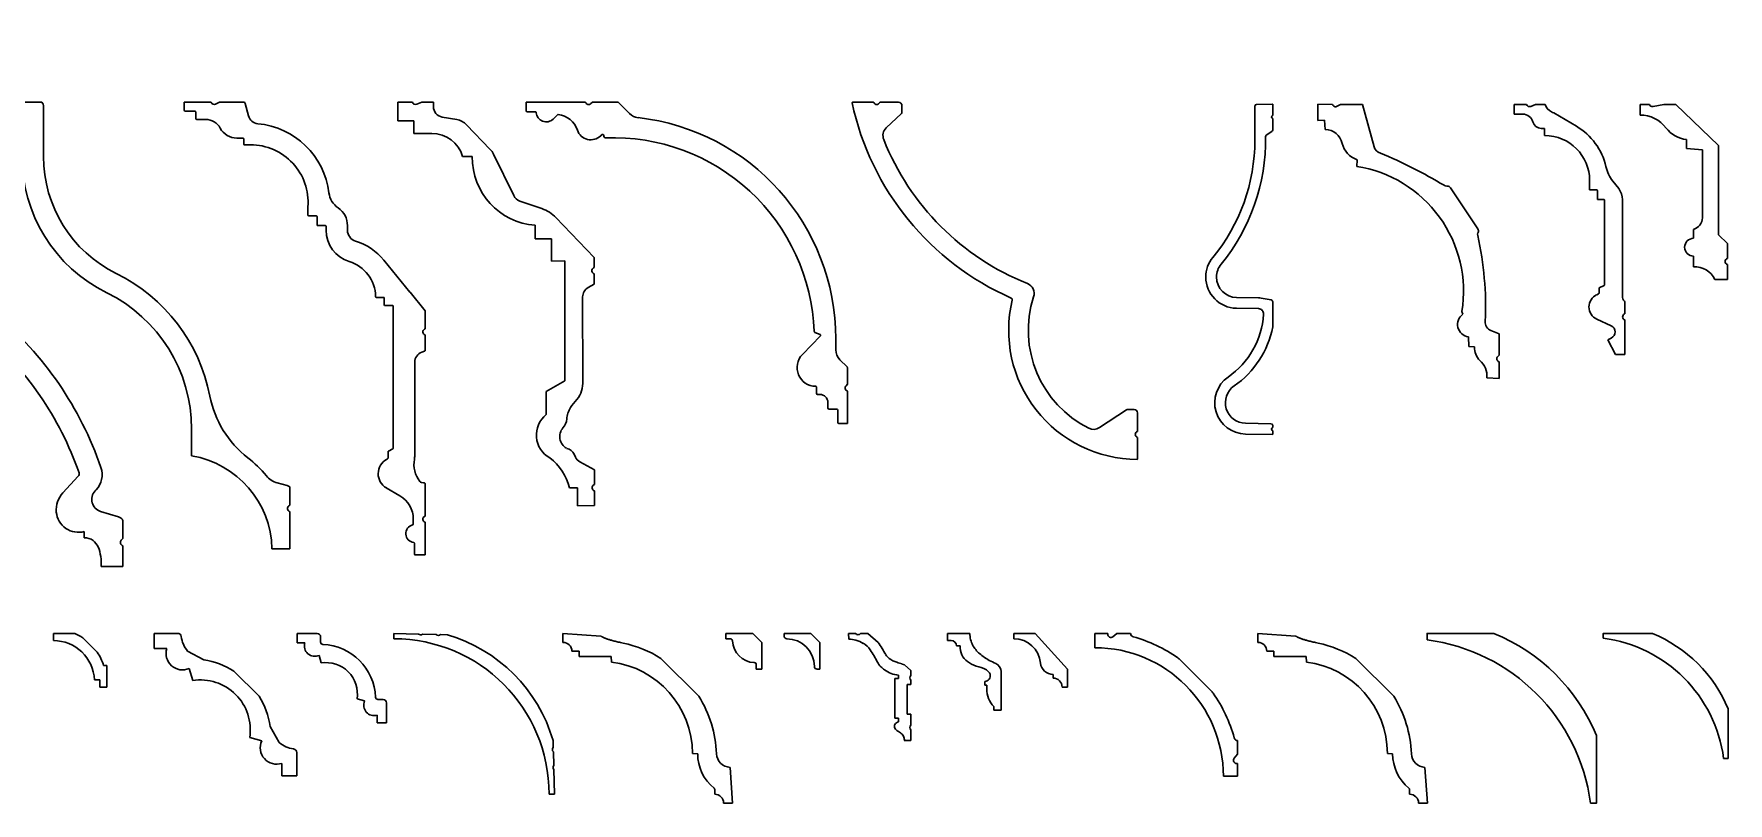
# Model space of a CAD drawing. Header units: millimetres. Extents: x 278 to 2271, y 377 to 1565.
# Drawn here: x 1320 to 2270, y 1134 to 1565 of the extents above; entities that cross this region are included whole.
import ezdxf

# ---------------------------------------------------------------- set-up
doc = ezdxf.new("R2010")
doc.units = ezdxf.units.MM
doc.layers.add('cornice', color=7, linetype='Continuous', lineweight=20)

# ---------------------------------------------------------------- blocks, each defined once
blk = doc.blocks.new('впгвашнещгш')
at = {"layer": 'cornice', "lineweight": 30}
for points in [[(225055.16, 5129.45), (225055.16, 5132.11), (225027.58, 5132.11)], [(224985.16, 5089.93), (224985.16, 5062.11), (224987.69, 5062.11)]]:
    blk.add_lwpolyline(points, dxfattribs=at)
for centre, start, end in [((225057.38, 5059.73), 112.3771, 157.30606), ((225065.28, 5051.83), 97.42447, 172.45306)]:
    blk.add_arc(centre, 78.27, start, end, dxfattribs=at)
blk = doc.blocks.new('СХ127')
at = {"layer": 'cornice', "color": 7, "linetype": 'Continuous', "lineweight": 30}
for p, q in [((201295.21, -17814.34), (201295.21, -17809.34)), ((201316.36, -17810.81), (201295.21, -17809.34)), ((201304.21, -17819.34), (201300.21, -17819.34)), ((201304.21, -17822.34), (201304.21, -17819.34)), ((201322.21, -17822.34), (201304.21, -17822.34)), ((201322.37, -17825.35), (201322.21, -17822.34)), ((201371.31, -17844.51), (201350.1, -17823.3)), ((201370.69, -17876.68), (201367.75, -17876.53)), ((201390.21, -17904.34), (201388.81, -17884.33)), ((201380.21, -17899.34), (201380.21, -17896.81)), ((201390.21, -17904.34), (201385.21, -17904.34))]:
    blk.add_line(p, q, dxfattribs=at)
for centre, radius, start, end in [((201295.21, -17819.34), 5, 0, 90), ((201315.21, -17879.4), 66.06, 58.12373, 77.99088), ((201316.01, -17876.7), 51.74, 0.19839, 82.93939), ((201315.21, -17879.4), 66.06, 2.37052, 31.87627), ((201395.69, -17876.7), 25, 179.94252, 230.66558), ((201389.21, -17876.34), 8, 182.37052, 267.13951), ((201379.21, -17896.81), 1, 0, 50.66558), ((201380.21, -17904.34), 5, 0, 90)]:
    blk.add_arc(centre, radius, start, end, dxfattribs=at)
at = {"layer": 'cornice', "color": 7, "linetype": 'Continuous', "lineweight": 30, "start_tangent": (-0.978114, 0.208067), "end_tangent": (-0.831418, 0.555647)}
blk.add_spline([(201328.96, -17814.78), (201327.52, -17814.47), (201326.2, -17814.17), (201324.99, -17813.88), (201323.87, -17813.59), (201322.85, -17813.32), (201321.91, -17813.05), (201321.04, -17812.79), (201320.25, -17812.53), (201319.52, -17812.28), (201318.85, -17812.03), (201318.25, -17811.79), (201317.71, -17811.55), (201317.22, -17811.31), (201316.77, -17811.07), (201316.36, -17810.81)], degree=3, dxfattribs=at)
blk = doc.blocks.new('Р3071')
at = {"layer": 'cornice', "linetype": 'Continuous', "lineweight": 30}
for p, q in [((244692.81, -21179.26), (244692.81, -21198.28)), ((244702.66, -21178.1), (244693.79, -21178.26)), ((244702.81, -21184.46), (244702.75, -21184.48)), ((244702.81, -21178.25), (244702.81, -21184.46)), ((244702.39, -21193.38), (244699.22, -21195.6)), ((244702.75, -21186.17), (244702.81, -21186.19)), ((244702.81, -21186.19), (244702.81, -21192.57)), ((244682.61, -21286.41), (244694.87, -21286.63)), ((244701.99, -21287.77), (244696.28, -21286.76)), ((244702.81, -21288.75), (244702.81, -21302.89)), ((244682.51, -21292.41), (244694.77, -21292.63)), ((244687.51, -21362.83), (244702.66, -21363.1)), ((244687.61, -21356.84), (244701.83, -21357.08)), ((244702.81, -21359.25), (244702.75, -21359.27)), ((244702.75, -21360.96), (244702.81, -21360.98)), ((244702.81, -21358.08), (244702.81, -21359.25)), ((244702.81, -21360.98), (244702.81, -21362.95))]:
    blk.add_line(p, q, dxfattribs=at)
for centre, radius, start, end in [((244693.81, -21179.26), 1, 91, 180), ((244703.06, -21185.32), 0.9, 110, 250), ((244702.66, -21178.25), 0.15, 0, 91), ((244701.81, -21192.57), 1, 305, 0), ((244589.47, -21198.28), 103.34, 320.52099, 0), ((244589.47, -21198.28), 109.34, 320.52099, 0.96451), ((244699.8, -21196.42), 1, 125, 180.96451), ((244682.51, -21274.91), 17.19, 140.52099, 180), ((244682.51, -21274.91), 11.19, 140.52099, 180), ((244682.81, -21274.91), 17.5, 180, 269), ((244682.81, -21274.91), 11.5, 180, 269), ((244694.71, -21295.62), 9, 80, 89), ((244701.81, -21288.75), 1, 0, 80), ((244651.15, -21292.68), 46.67, 304.8499, 356.1311), ((244694.71, -21295.62), 3, 356.1311, 89), ((244651.15, -21292.68), 52.67, 304.8499, 348.81698), ((244687.81, -21345.34), 17.5, 124.8499, 269), ((244687.81, -21345.34), 11.5, 124.8499, 269), ((244701.81, -21358.08), 1, 0, 89), ((244703.06, -21360.11), 0.9, 110, 250), ((244702.66, -21362.95), 0.15, 269, 0)]:
    blk.add_arc(centre, radius, start, end, dxfattribs=at)
blk = doc.blocks.new('С217')
at = {"layer": 'cornice', "color": 7, "linetype": 'Continuous', "lineweight": 30}
for p, q in [((244735.63, -20103.8), (244735.66, -20094.78)), ((244739.45, -20103.67), (244735.63, -20103.8)), ((244743.93, -20094.81), (244735.66, -20094.78)), ((244739.85, -20108.8), (244739.45, -20103.67)), ((244748.4, -20094.83), (244746.56, -20095.88)), ((244760.66, -20094.87), (244748.4, -20094.83)), ((244767.17, -20118.57), (244760.66, -20094.87)), ((244757.46, -20129.53), (244757.68, -20125.78)), ((244807.9, -20140.6), (244808.18, -20140.58)), ((244809.98, -20141.47), (244825.35, -20164.5)), ((244825.48, -20166.49), (244825.36, -20166.73)), ((244817.02, -20212.26), (244816.37, -20210.79)), ((244820.29, -20230.37), (244820.06, -20225.01)), ((244837.3, -20223.2), (244832.69, -20221.42)), ((244837.26, -20235.24), (244837.3, -20223.2)), ((244823.52, -20230.61), (244820.29, -20230.37)), ((244836.54, -20235.91), (244837.26, -20235.24)), ((244837.22, -20248.22), (244837.25, -20238.96)), ((244837.22, -20248.22), (244830.42, -20247.92))]:
    blk.add_line(p, q, dxfattribs=at)
for centre, radius, start, end in [((244745.66, -20094.32), 1.8, 195.93755, 299.80993), ((244772, -20117.24), 5, 195.36724, 255.56748), ((244807.77, -20138.61), 2, 228.45837, 273.73234), ((244808.31, -20142.58), 2, 33.73234, 93.73234), ((244827.16, -20167.62), 2, 153.73234, 199.66475), ((244823.69, -20165.61), 2, 333.73234, 33.73234), ((244834.48, -20216.76), 5, 173.95987, 248.96202), ((244837.76, -20237.23), 1.8, 132.47263, 253.68231)]:
    blk.add_arc(centre, radius, start, end, dxfattribs=at)
at = {"layer": 'cornice', "lineweight": 30}
for centre, radius, start, end in [((244739.36, -20119.11), 10.32, 13.74163, 87.3081), ((244761.92, -20113.6), 12.9, 193.74163, 250.8163), ((244655.33, -20395.07), 296.39, 59.34477, 67.08082), ((244746.61, -20199.38), 70.69, 350.71011, 81.17273), ((244646.23, -20208.26), 183.45, 357.51017, 12.58447), ((244821.06, -20218.03), 7.05, 124.94808, 261.80918), ((244833.04, -20231.25), 9.54, 176.14257, 226.50982), ((244818.53, -20247.07), 11.93, 355.91634, 48.21905)]:
    blk.add_arc(centre, radius, start, end, dxfattribs=at)
blk = doc.blocks.new('C332')
at = {"layer": 'cornice', "color": 7, "linetype": 'Continuous', "lineweight": 30}
for p, q in [((244895.46, -20209.51), (244887.19, -20209.52)), ((244887.2, -20220.02), (244887.19, -20209.52)), ((244897.89, -20210.67), (244900.62, -20209.51)), ((244900.62, -20209.51), (244907.19, -20209.5)), ((244907.19, -20209.5), (244907.19, -20211.97)), ((244887.2, -20220.02), (244896.2, -20220.01)), ((244896.2, -20220.01), (244896.2, -20227.01)), ((244896.2, -20227.01), (244906.2, -20227)), ((244912.15, -20217.87), (244920.24, -20219.29)), ((244939, -20235.99), (244925.72, -20222.2)), ((244923.46, -20239.99), (244928.96, -20239.98)), ((244940.79, -20238.55), (244952.16, -20261.86)), ((244955.6, -20264.9), (244967.9, -20269.14)), ((244997.26, -20296.45), (244975.79, -20274.17)), ((244964.24, -20278.45), (244964.25, -20285.95)), ((244964.25, -20285.95), (244973.25, -20285.95)), ((244973.25, -20285.95), (244973.26, -20298.45)), ((244973.26, -20298.45), (244980.76, -20298.44)), ((244980.76, -20298.44), (244980.82, -20365.63)), ((244997.26, -20302.15), (244996.89, -20302.35)), ((244997.26, -20296.45), (244997.26, -20302.15)), ((244993.87, -20313.34), (244997.27, -20311.45)), ((244997.27, -20305.66), (244997.27, -20311.45)), ((244990.78, -20318.59), (244990.82, -20365.62)), ((244980.82, -20365.63), (244970.32, -20371.45)), ((244970.32, -20371.45), (244970.33, -20384.45)), ((244985.94, -20406.68), (244986.72, -20408.28)), ((244989.2, -20410.9), (244997.36, -20415.43)), ((244997.36, -20415.43), (244997.36, -20423.65)), ((244983.36, -20425.44), (244987.86, -20425.44)), ((244987.86, -20425.44), (244987.87, -20435.44)), ((244997.36, -20423.65), (244996.99, -20423.85)), ((244997.37, -20435.43), (244987.87, -20435.44)), ((244997.37, -20435.43), (244997.37, -20427.16))]:
    blk.add_line(p, q, dxfattribs=at)
for centre, radius, start, end in [((244897.19, -20209.01), 1.8, 196.17424, 293), ((244913.19, -20211.96), 6, 180.04662, 260.04662), ((244906.41, -20244.7), 17.69, 15.42753, 90.66066), ((244918.52, -20229.14), 10, 43.93577, 80.04662), ((244931.8, -20242.93), 10, 26, 43.93577), ((244966.84, -20240.66), 37.88, 178.97606, 266.07065), ((244957.55, -20259.23), 6, 206, 251), ((244961.39, -20288.05), 20, 43.93577, 71), ((244997.77, -20303.93), 1.8, 119, 253.919), ((244996.78, -20318.59), 6, 119, 180.04662), ((244976.5, -20366.78), 14.36, 320.33413, 4.64591), ((245014.77, -20401.14), 37.08, 137.20686, 146.27115), ((244979.49, -20395.89), 14.65, 128.70158, 240.88727), ((244973.16, -20386.16), 8.74, 319.07095, 355.11381), ((244996.56, -20388.16), 14.75, 148.93521, 175.11381), ((244985.41, -20396.78), 7.47, 139.07095, 240.33406), ((244980.55, -20409.31), 6, 26, 77.4633), ((244955.42, -20431.81), 28.66, 12.83174, 53.75318), ((244992.12, -20405.65), 6, 206, 240.94573), ((244997.86, -20425.43), 1.8, 119, 253.919)]:
    blk.add_arc(centre, radius, start, end, dxfattribs=at)
blk = doc.blocks.new('С336')
at = {"layer": 'cornice', "color": 7, "linetype": 'Continuous', "lineweight": 30}
for p, q in [((245077.41, -20068.23), (245084.62, -20061.29)), ((245092.69, -20057.8), (245114.02, -20056.78)), ((245018.15, -20078.52), (245025.15, -20071.78)), ((245028.71, -20072.43), (245028.94, -20072.59)), ((245086.09, -20077.23), (245093.13, -20070.45)), ((245093.13, -20070.45), (245098.9, -20076.44)), ((245328.85, -20069.97), (245329.06, -20082.62)), ((245341.32, -20068.56), (245341.34, -20069.33)), ((245351.51, -20075.45), (245360.86, -20070.69)), ((245370.96, -20077.65), (245364.01, -20070.44)), ((245006.86, -20089.41), (245015.26, -20081.31)), ((245018.13, -20079.71), (245018.15, -20078.52)), ((245053.72, -20077.34), (245057.86, -20081.64)), ((245132.49, -20076.36), (245135.45, -20079.43)), ((245135.45, -20079.43), (245139.57, -20075.46)), ((245139.57, -20075.46), (245147.4, -20083.58)), ((245370.96, -20077.65), (245370.98, -20078.96)), ((245381.91, -20089), (245373.8, -20080.59)), ((245006.86, -20089.41), (245014.8, -20097.64)), ((245039.16, -20092.94), (245045.9, -20086.45)), ((245352.71, -20089.9), (245355.16, -20092.44)), ((245373.18, -20097.42), (245381.91, -20089))]:
    blk.add_line(p, q, dxfattribs=at)
for centre, radius, start, end in [((245244.38, -20201.82), 165.42, 94.13958, 123.51265), ((245246.36, -20229.27), 192.94, 62.80541, 94.13958), ((245244.38, -20201.82), 152.92, 94.13958, 129.35803), ((245246.36, -20229.27), 180.44, 63.18934, 94.13958), ((245093.29, -20070.29), 12.5, 92.75, 133.95), ((245115.73, -20092.51), 35.78, 65.22495, 92.75), ((245328.83, -20068.77), 12.5, 0.97, 62.80541), ((245026.26, -20075.79), 4.16, 53.95, 105.56917), ((245036.29, -20062.48), 12.5, 233.95, 289.71149), ((245044.72, -20086.02), 12.5, 43.95, 109.71149), ((245086.09, -20077.23), 12.5, 133.95, 174.77226), ((245115.73, -20092.51), 23.28, 43.95, 136.31624), ((245326.85, -20070.01), 2, 0.97, 63.18934), ((245348.34, -20069.21), 7, 180.97, 296.95), ((245362.75, -20074.4), 4.16, 72.33083, 116.95), ((245016.23, -20079.68), 1.9, 239.19237, 359.06196), ((245064.48, -20075.25), 21.7, 211.0545, 354.77226), ((245064.48, -20075.25), 9.2, 223.95, 354.77226), ((245343.05, -20082.38), 14, 180.97, 229.04758), ((245372.88, -20078.92), 1.9, 181.06196, 298.70732), ((245342.02, -20083.57), 12.42, 229.04758, 329.38614)]:
    blk.add_arc(centre, radius, start, end, dxfattribs=at)
for points, start_tangent, end_tangent in [([(245130.73, -20060.03), (245153.04, -20063.9)], (0.90797, -0.419034), (0.834013, 0.551744)), ([(245039.16, -20092.94), (245033.16, -20089.31), (245027.09, -20089.56), (245014.8, -20097.64)], (-0.69403, 0.719946), (-0.719946, -0.69403)), ([(245373.18, -20097.42), (245364.24, -20090.77), (245359.73, -20090.11), (245355.16, -20092.44)], (-0.69403, 0.719946), (-0.719946, -0.69403))]:
    blk.add_spline(points, degree=3, dxfattribs=dict(at, start_tangent=start_tangent, end_tangent=end_tangent))
blk = doc.blocks.new('С337')
at = {"layer": 'cornice', "color": 7, "linetype": 'Continuous', "lineweight": 30}
for p, q in [((245881.93, -20202.01), (245881.93, -20172.01)), ((245893.68, -20172.01), (245881.93, -20172.01)), ((245893.8, -20172.27), (245893.68, -20172.01)), ((245898.29, -20172.01), (245896.29, -20173.1)), ((245908.05, -20172.01), (245898.29, -20172.01)), ((245908.93, -20202.45), (245908.93, -20174.51)), ((245896.93, -20202.01), (245881.93, -20202.01)), ((245991.93, -20370.01), (245991.93, -20355.01)), ((246045.47, -20386.62), (246039.95, -20385.14)), ((246046.93, -20397.61), (246046.93, -20387.36)), ((246046.31, -20398.1), (246046.93, -20397.61)), ((246046.93, -20401.27), (246046.67, -20401.15)), ((246046.93, -20422.01), (246046.93, -20401.27)), ((246046.93, -20422.01), (246036.93, -20422.01))]:
    blk.add_line(p, q, dxfattribs=at)
for centre, radius, start, end in [((245895.43, -20171.51), 1.8, 205, 298.42481), ((245904.93, -20174.51), 4, 0, 38.68219), ((245981.93, -20202.45), 85, 179.70477, 243.82146), ((245981.93, -20202.45), 73, 180, 243.82146), ((245906.93, -20355.01), 97, 10.9762, 63.82146), ((245906.93, -20355.01), 85, 0, 63.82146), ((246058.77, -20325.56), 57.67, 190.9762, 232.18385), ((245982.95, -20423.26), 54, 1.32339, 80.42143), ((245982.95, -20423.26), 66, 39.59085, 52.18385), ((246043.05, -20373.55), 12, 219.59085, 255), ((246044.43, -20390.49), 4, 51.31781, 75), ((246047.43, -20399.51), 1.8, 128.42481, 245)]:
    blk.add_arc(centre, radius, start, end, dxfattribs=at)
blk = doc.blocks.new('338')
at = {"layer": 'cornice', "color": 7, "linetype": 'Continuous', "lineweight": 30}
for p, q in [((246056.62, -20172.01), (246056.62, -20176.81)), ((246056.62, -20172.01), (246089.89, -20172.01)), ((246057.32, -20177.51), (246061.78, -20177.51)), ((246071.64, -20181.5), (246074.11, -20179.11)), ((246089.89, -20172.01), (246089.93, -20172.13)), ((246092.87, -20172.81), (246093.69, -20172.01)), ((246093.69, -20172.01), (246108.1, -20172.01)), ((246108.38, -20172.27), (246114.5, -20178.4)), ((246098.39, -20190.85), (246099.08, -20190.18)), ((246099.9, -20190.37), (246100.34, -20191.56)), ((246221.41, -20302.9), (246211.35, -20313.31)), ((246218.38, -20300.93), (246221.24, -20302.09)), ((246230.03, -20304.48), (246230.03, -20310.6)), ((246232.37, -20316.26), (246236.36, -20320.26)), ((246236.62, -20320.53), (246236.62, -20329.94)), ((246236.62, -20329.94), (246235.83, -20330.76)), ((246219.18, -20331.59), (246219.18, -20334.91)), ((246219.88, -20335.61), (246221.1, -20335.61)), ((246225.68, -20340.19), (246225.68, -20343.21)), ((246236.51, -20333.71), (246236.62, -20333.75)), ((246236.62, -20333.75), (246236.62, -20352.01)), ((246226.38, -20343.91), (246230.62, -20343.91)), ((246231.12, -20344.41), (246231.12, -20351.31)), ((246231.82, -20352.01), (246236.62, -20352.01))]:
    blk.add_line(p, q, dxfattribs=at)
for centre, radius, start, end in [((246057.32, -20176.81), 0.7, 180, 270), ((246061.78, -20178.01), 0.5, 4.75241, 90), ((246067.79, -20177.51), 5.54, 184.75241, 314), ((246074.45, -20179.47), 0.5, 83.7873, 134), ((246073.11, -20191.78), 12.88, 18.64633, 83.7873), ((246091.62, -20171.51), 1.8, 200, 314), ((246104.14, -20176.51), 6, 45, 48.59038), ((246120.16, -20172.74), 8, 225, 263.63457), ((246092.86, -20185.12), 7.96, 198.64633, 314), ((246105.46, -20304.48), 124.56, 0, 83.63457), ((246099.43, -20190.54), 0.5, 20.506, 134), ((246101, -20191.31), 0.7, 200.506, 272.25974), ((246105.46, -20304.48), 112.56, 2.12754, 92.25974), ((246218.65, -20300.28), 0.7, 182.12754, 247.91), ((246221.05, -20302.55), 0.5, 316, 67.91), ((246238.03, -20310.6), 8, 180, 225), ((246218.9, -20320.6), 10.49, 136, 268.86881), ((246232.12, -20324.5), 6, 41.40962, 45), ((246218.68, -20331.59), 0.5, 0, 88.86881), ((246237.12, -20332.01), 1.8, 136, 250), ((246219.88, -20334.91), 0.7, 180, 270), ((246221.1, -20340.19), 4.58, 0, 90), ((246226.38, -20343.21), 0.7, 180, 270), ((246230.62, -20344.41), 0.5, 0, 90), ((246231.82, -20351.31), 0.7, 180, 270)]:
    blk.add_arc(centre, radius, start, end, dxfattribs=at)
blk = doc.blocks.new('С339')
at = {"layer": 'cornice', "color": 7, "linetype": 'Continuous', "lineweight": 30}
for p, q in [((246262.72, -20186.89), (246262.72, -20192.39)), ((246262.72, -20186.89), (246269.54, -20186.89)), ((246269.54, -20186.89), (246269.58, -20187)), ((246271.98, -20188.04), (246274.68, -20186.89)), ((246274.68, -20186.89), (246280.1, -20186.89)), ((246262.72, -20192.39), (246267.46, -20192.39)), ((246284.81, -20191.73), (246297.54, -20199.18)), ((246277.79, -20200.36), (246279.26, -20200.36)), ((246279.76, -20200.86), (246279.76, -20204.36)), ((246304.96, -20229.56), (246304.96, -20234.74)), ((246304.96, -20234.74), (246308.84, -20234.74)), ((246309.34, -20235.24), (246309.34, -20240.24)), ((246317.96, -20229.9), (246321.23, -20234.1)), ((246309.34, -20240.24), (246312.84, -20240.24)), ((246313.34, -20240.74), (246313.34, -20287.9)), ((246323.34, -20240.24), (246323.34, -20294.34)), ((246309.94, -20293.01), (246308.9, -20293.5)), ((246313.05, -20288.35), (246310.23, -20289.68)), ((246310.23, -20289.68), (246310.23, -20292.55)), ((246324.51, -20297.17), (246324.72, -20297.39)), ((246324.72, -20297.39), (246324.72, -20304.13)), ((246308.95, -20307.18), (246317.01, -20310.89)), ((246324.72, -20304.13), (246324.46, -20304.26)), ((246324.61, -20307.58), (246324.72, -20307.62)), ((246324.72, -20307.62), (246324.72, -20326.89)), ((246317.04, -20317.74), (246315.11, -20318.65)), ((246315.11, -20318.65), (246319.42, -20326.89)), ((246319.42, -20326.89), (246324.72, -20326.89))]:
    blk.add_line(p, q, dxfattribs=at)
for centre, radius, start, end in [((246271.28, -20186.39), 1.8, 200, 293.16879), ((246285.96, -20185.61), 6, 192.29565, 247.19009), ((246267.46, -20198.25), 5.87, 14.67714, 90), ((246277.79, -20195.55), 4.81, 194.67714, 270), ((246279.76, -20200.36), 10, 59.65666, 67.19009), ((246279.26, -20200.86), 0.5, 0, 90), ((246279.76, -20229.56), 25.2, 0, 90), ((246279.76, -20229.56), 35.2, 12.90192, 59.65666), ((246334.54, -20217.01), 21, 192.90192, 217.88231), ((246308.84, -20235.24), 0.5, 0, 90), ((246313.34, -20240.24), 10, 0, 37.88231), ((246312.84, -20240.74), 0.5, 0, 90), ((246312.1, -20300.32), 7.54, 115.16879, 245.284), ((246309.73, -20292.55), 0.5, 295.16879, 0), ((246312.84, -20287.9), 0.5, 295.16879, 0), ((246327.34, -20294.34), 4, 180, 225), ((246315.43, -20314.32), 3.78, 295.16879, 65.284), ((246325.22, -20305.89), 1.8, 115.16879, 250)]:
    blk.add_arc(centre, radius, start, end, dxfattribs=at)
blk = doc.blocks.new('С340')
at = {"layer": 'cornice', "color": 7, "linetype": 'Continuous', "lineweight": 30}
for p, q in [((246350.03, -20172.01), (246350.03, -20176.51)), ((246350.03, -20172.01), (246365.06, -20172.01)), ((246350.53, -20177.01), (246356.03, -20177.01)), ((246356.53, -20177.51), (246356.53, -20181.16)), ((246365.06, -20172.01), (246365.1, -20172.13)), ((246367.61, -20173.12), (246369.76, -20172.01)), ((246369.76, -20172.01), (246383.85, -20172.01)), ((246384.15, -20172.74), (246386, -20179.63)), ((246357.03, -20181.66), (246362.01, -20181.66)), ((246379.46, -20192.09), (246382.84, -20192.08)), ((246383.35, -20192.58), (246383.35, -20195.36)), ((246383.85, -20195.86), (246387.13, -20195.86)), ((246419.33, -20230.58), (246419.33, -20235.16)), ((246419.83, -20235.66), (246423.91, -20235.66)), ((246424.41, -20236.16), (246424.41, -20240.65)), ((246424.91, -20241.15), (246428.98, -20241.15)), ((246429.48, -20241.65), (246429.48, -20243.72)), ((246441.48, -20241.15), (246441.48, -20243.72)), ((246461.83, -20260.45), (246476.45, -20278.35)), ((246457.75, -20281.29), (246461.58, -20281.29)), ((246462.08, -20281.79), (246462.08, -20285.44)), ((246485.03, -20288.85), (246476.53, -20278.44)), ((246462.58, -20285.94), (246466.66, -20285.94)), ((246467.16, -20286.44), (246467.16, -20365.6)), ((246485.03, -20288.85), (246485.03, -20298.9)), ((246485.03, -20298.9), (246484.65, -20299.11)), ((246484.91, -20302.37), (246485.03, -20302.42)), ((246485.03, -20302.42), (246485.03, -20311.18)), ((246483.1, -20311.93), (246484.55, -20311.4)), ((246479.16, -20317.57), (246479.16, -20369.89)), ((246464.18, -20367.84), (246464.18, -20371.26)), ((246466.9, -20366.03), (246464.44, -20367.41)), ((246463.93, -20371.69), (246463.39, -20371.99)), ((246463.24, -20388.01), (246470.86, -20392.46)), ((246483.01, -20384.89), (246484.05, -20385.08)), ((246485.03, -20385.43), (246485.03, -20403.73)), ((246478.35, -20405.49), (246478.35, -20408.23)), ((246485.03, -20403.73), (246484.65, -20403.94)), ((246484.91, -20407.21), (246485.03, -20407.25)), ((246485.03, -20407.25), (246485.03, -20425.51)), ((246479.03, -20418.98), (246479.03, -20425.01)), ((246479.53, -20425.51), (246485.03, -20425.51))]:
    blk.add_line(p, q, dxfattribs=at)
for centre, radius, start, end in [((246350.53, -20176.51), 0.5, 180, 270), ((246356.03, -20177.51), 0.5, 0, 90), ((246366.79, -20171.51), 1.8, 200, 297.15988), ((246381.25, -20173.51), 3, 15, 30), ((246391.79, -20178.08), 6, 195, 264.68082), ((246357.03, -20181.16), 0.5, 180, 270), ((246362.01, -20190.98), 9.31, 28.13672, 90), ((246379.41, -20181.67), 10.42, 208.13672, 270.232), ((246387.13, -20228.15), 44.29, 6.96795, 84.68082), ((246382.85, -20192.58), 0.5, 0, 90.232), ((246383.85, -20195.36), 0.5, 180, 270), ((246387.13, -20228.15), 32.29, 355.67507, 90), ((246443.01, -20221.32), 12, 186.96795, 235.70121), ((246419.83, -20235.16), 0.5, 180, 270), ((246423.91, -20236.16), 0.5, 0, 90), ((246429.48, -20241.15), 12, 0, 55.70121), ((246424.91, -20240.65), 0.5, 180, 270), ((246428.98, -20241.65), 0.5, 0, 90), ((246447.84, -20243.72), 18.36, 180, 252.94884), ((246447.84, -20243.72), 6.36, 180, 252.94884), ((246436.32, -20281.29), 32.94, 39.24932, 72.94884), ((246436.32, -20281.29), 20.94, 1.33643, 72.94884), ((246457.75, -20280.79), 0.5, 181.33643, 270), ((246461.58, -20281.79), 0.5, 0, 90), ((246467.16, -20285.94), 12, 38.66308, 39.24932), ((246462.58, -20285.44), 0.5, 180, 270), ((246466.66, -20286.44), 0.5, 0, 90), ((246485.53, -20300.68), 1.8, 119.15988, 250), ((246485.16, -20317.57), 6, 110, 180), ((246483.53, -20308.58), 3, 290, 300), ((246464.68, -20367.84), 0.5, 119.15988, 180), ((246466.66, -20365.6), 0.5, 299.15988, 0), ((246467.89, -20380.04), 9.22, 119.15988, 239.729), ((246463.68, -20371.26), 0.5, 299.15988, 0), ((246494.17, -20374.75), 15.44, 169.80543, 218.30546), ((246467.16, -20369.89), 12, 349.80543, 0), ((246483.28, -20383.34), 1.57, 218.30546, 260), ((246483.53, -20388.03), 3, 60, 80), ((246463.26, -20405.49), 15.09, 0, 59.729), ((246485.53, -20405.51), 1.8, 119.15988, 250), ((246479.12, -20413.55), 4.97, 103.46251, 263.77408), ((246477.85, -20408.23), 0.5, 283.46251, 0), ((246478.53, -20418.98), 0.5, 0, 83.77408), ((246479.53, -20425.01), 0.5, 180, 270)]:
    blk.add_arc(centre, radius, start, end, dxfattribs=at)
blk = doc.blocks.new('С370')
at = {"layer": 'cornice', "color": 7, "linetype": 'Continuous', "lineweight": 30}
for p, q in [((246526.44, -20182.45), (246538.18, -20182.45)), ((246538.18, -20182.45), (246538.22, -20182.56)), ((246541.6, -20182.56), (246541.65, -20182.45)), ((246541.65, -20182.45), (246552.07, -20182.45)), ((246545.29, -20196.82), (246553.76, -20188.74)), ((246554.07, -20188.02), (246554.07, -20184.45)), ((246679.82, -20354.61), (246664.76, -20364.64)), ((246684.07, -20354.45), (246680.37, -20354.45)), ((246686.07, -20356.45), (246686.07, -20366.7)), ((246686.07, -20366.7), (246685.95, -20366.75)), ((246685.95, -20370.13), (246686.07, -20370.17)), ((246686.07, -20370.17), (246686.07, -20382.15))]:
    blk.add_line(p, q, dxfattribs=at)
for centre, radius, start, end in [((246526.44, -20182.75), 0.3, 90, 192.13802), ((246677.68, -20150.22), 155, 192.13802, 246.267), ((246539.91, -20181.95), 1.8, 200, 340), ((246552.07, -20184.45), 2, 0, 90), ((246553.07, -20188.02), 1, 313.65981, 0), ((246549.43, -20201.17), 6, 133.65981, 201.66569), ((246677.68, -20150.22), 144, 201.66569, 248.25382), ((246622.11, -20289.54), 6, 342.08226, 68.25382), ((246686.07, -20310.22), 72.22, 166.41507, 269.76101), ((246614.9, -20293.02), 1, 346.41507, 66.267), ((246686.07, -20310.22), 61.22, 162.08226, 243.50584), ((246680.37, -20355.45), 1, 90, 123.65981), ((246684.07, -20356.45), 2, 0, 90), ((246661.43, -20359.65), 6, 243.50584, 303.65981), ((246686.57, -20368.44), 1.8, 110, 250), ((246685.77, -20382.15), 0.3, 269.76101, 0)]:
    blk.add_arc(centre, radius, start, end, dxfattribs=at)
blk = doc.blocks.new('CX115')
at = {"layer": 'cornice', "color": 7, "linetype": 'Continuous', "lineweight": 30}
for p, q in [((245745.4, -19744.83), (245745.4, -19740.83)), ((245745.4, -19740.83), (245757.4, -19740.83)), ((245761.92, -19743.33), (245769.91, -19751.32)), ((245773.55, -19758.83), (245775.4, -19758.83)), ((245775.4, -19758.83), (245775.4, -19770.83)), ((245771.4, -19766.83), (245768.4, -19766.83)), ((245771.4, -19770.83), (245771.4, -19766.83)), ((245775.4, -19770.83), (245771.4, -19770.83))]:
    blk.add_line(p, q, dxfattribs=at)
for radius, start, end in [(29.57, 56.01401, 66.0554), (23.02, 2.54606, 90), (29.57, 17.7677, 33.98599)]:
    blk.add_arc((245745.4, -19767.85), radius, start, end, dxfattribs=at)
blk = doc.blocks.new('CX123')
at = {"layer": 'cornice', "color": 7, "linetype": 'Continuous', "lineweight": 30}
for p, q in [((245790.72, -19752.78), (245790.72, -19744.38)), ((245790.72, -19744.38), (245803.84, -19744.38)), ((245797.72, -19752.78), (245790.72, -19752.78)), ((245818.45, -19759.21), (245809.41, -19754.23)), ((245812.25, -19770.71), (245810.32, -19763.98)), ((245849.44, -19779.6), (245835.3, -19765.46)), ((245860.66, -19805.49), (245855.69, -19796.45)), ((245850.92, -19804.58), (245844.19, -19802.65)), ((245862.12, -19824.18), (245862.12, -19817.18)), ((245870.52, -19811.06), (245870.52, -19824.18)), ((245870.52, -19824.18), (245862.12, -19824.18))]:
    blk.add_line(p, q, dxfattribs=at)
for centre, radius, start, end in [((245803.84, -19746.38), 2, 6.75633, 90), ((245820.72, -19744.38), 15, 186.75633, 221.06857), ((245806.53, -19755.55), 9.24, 162.54942, 294.1835), ((245811.72, -19803.18), 44.48, 57.99088, 81.29778), ((245816.52, -19798.38), 28, 351.2301, 98.7699), ((245811.72, -19803.18), 44.48, 8.70222, 32.00912), ((245859.35, -19808.36), 9.24, 155.8165, 287.45058), ((245870.52, -19794.18), 15, 228.93143, 263.24367), ((245868.52, -19811.06), 2, 0, 83.24367)]:
    blk.add_arc(centre, radius, start, end, dxfattribs=at)
blk = doc.blocks.new('CX124')
at = {"layer": 'cornice', "color": 7, "linetype": 'Continuous', "lineweight": 30}
for p, q in [((245884.68, -19747.58), (245884.68, -19752.86)), ((245895.88, -19747.58), (245884.68, -19747.58)), ((245897.88, -19752.45), (245897.88, -19749.58)), ((245884.68, -19752.86), (245889.08, -19752.86)), ((245897, -19759.9), (245898.21, -19764.13)), ((245918.29, -19784.21), (245922.52, -19785.42)), ((245932.84, -19784.54), (245929.97, -19784.54)), ((245934.84, -19797.74), (245934.84, -19786.54)), ((245929.56, -19793.34), (245929.56, -19797.74)), ((245929.56, -19797.74), (245934.84, -19797.74))]:
    blk.add_line(p, q, dxfattribs=at)
for centre, radius, start, end in [((245895.88, -19749.58), 2, 0, 90), ((245899.2, -19752.45), 1.32, 180, 267.64472), ((245894.62, -19754.61), 5.81, 162.54942, 294.1835), ((245897.88, -19784.54), 30.8, 2.35528, 87.64472), ((245900.9, -19781.53), 17.6, 351.2301, 98.7699), ((245927.82, -19787.8), 5.81, 155.8165, 287.45058), ((245929.97, -19783.22), 1.32, 182.35528, 270), ((245932.84, -19786.54), 2, 0, 90)]:
    blk.add_arc(centre, radius, start, end, dxfattribs=at)
blk = doc.blocks.new('CX126')
at = {"layer": 'cornice', "color": 7, "linetype": 'Continuous', "lineweight": 30}
for p, q in [((245985.37, -19769.42), (245985.37, -19772.42)), ((245999.2, -19769.78), (245985.37, -19769.42)), ((246009.1, -19770.04), (246001.48, -19769.84)), ((246015.37, -19770.2), (246011.58, -19770.1)), ((246074.69, -19833.21), (246074.59, -19829.42)), ((246074.95, -19843.31), (246074.75, -19835.69)), ((246075.37, -19859.42), (246075.01, -19845.59)), ((246072.37, -19859.42), (246075.37, -19859.42))]:
    blk.add_line(p, q, dxfattribs=at)
for centre, radius, start, end in [((246000.37, -19768.42), 1.8, 229.16981, 307.83019), ((246010.37, -19768.77), 1.8, 224.93193, 312.06807), ((245991.06, -19853.73), 87, 16.2313, 73.7687), ((245985.37, -19859.42), 87, 0, 90), ((246076.02, -19834.42), 1.8, 137.93193, 225.06807), ((246076.37, -19844.42), 1.8, 142.16981, 220.83019)]:
    blk.add_arc(centre, radius, start, end, dxfattribs=at)
blk = doc.blocks.new('CX127')
at = {"layer": 'cornice', "color": 7, "linetype": 'Continuous', "lineweight": 30}
for p, q in [((246063.82, -19763.58), (246063.82, -19758.58)), ((246084.96, -19760.06), (246063.82, -19758.58)), ((246072.82, -19768.58), (246068.82, -19768.58)), ((246072.82, -19771.58), (246072.82, -19768.58)), ((246090.82, -19771.58), (246072.82, -19771.58)), ((246090.97, -19774.6), (246090.82, -19771.58)), ((246139.92, -19793.75), (246118.7, -19772.54)), ((246139.3, -19825.92), (246136.36, -19825.77)), ((246158.82, -19853.58), (246157.42, -19833.57)), ((246148.82, -19848.58), (246148.82, -19846.06)), ((246158.82, -19853.58), (246153.82, -19853.58))]:
    blk.add_line(p, q, dxfattribs=at)
for centre, radius, start, end in [((246063.82, -19768.58), 5, 0, 90), ((246083.82, -19828.64), 66.06, 58.12373, 77.99088), ((246084.61, -19825.95), 51.74, 0.19839, 82.93939), ((246083.82, -19828.64), 66.06, 2.37052, 31.87627), ((246164.3, -19825.95), 25, 179.94252, 230.66558), ((246157.82, -19825.58), 8, 182.37052, 267.13951), ((246147.82, -19846.06), 1, 0, 50.66558), ((246148.82, -19853.58), 5, 0, 90)]:
    blk.add_arc(centre, radius, start, end, dxfattribs=at)
at = {"layer": 'cornice', "color": 7, "linetype": 'Continuous', "lineweight": 30, "start_tangent": (-0.978114, 0.208067), "end_tangent": (-0.831418, 0.555647)}
blk.add_spline([(246097.56, -19764.02), (246096.13, -19763.71), (246094.81, -19763.41), (246093.6, -19763.12), (246092.48, -19762.83), (246091.45, -19762.56), (246090.51, -19762.29), (246089.65, -19762.03), (246088.85, -19761.77), (246088.13, -19761.52), (246087.46, -19761.27), (246086.85, -19761.03), (246086.31, -19760.79), (246085.82, -19760.55), (246085.38, -19760.31), (246084.96, -19760.06)], degree=3, dxfattribs=at)
blk = doc.blocks.new('CX132')
at = {"layer": 'cornice', "color": 7, "linetype": 'Continuous', "lineweight": 30}
for p, q in [((246139.24, -19755.19), (246139.24, -19758.19)), ((246154.24, -19755.19), (246139.24, -19755.19)), ((246139.24, -19758.19), (246141.64, -19758.19)), ((246159.24, -19760.19), (246154.24, -19755.19)), ((246159.24, -19775.19), (246159.24, -19760.19)), ((246156.24, -19772.79), (246156.24, -19775.19)), ((246156.24, -19775.19), (246159.24, -19775.19))]:
    blk.add_line(p, q, dxfattribs=at)
for centre, radius, start, end in [((246141.64, -19759.45), 1.26, 2.66756, 90), ((246155.64, -19758.8), 12.75, 182.66756, 267.33244), ((246154.98, -19772.79), 1.26, 0, 87.33244)]:
    blk.add_arc(centre, radius, start, end, dxfattribs=at)
blk = doc.blocks.new('CX133')
at = {"layer": 'cornice', "color": 7, "linetype": 'Continuous', "lineweight": 30}
for p, q in [((246141.67, -19740.83), (246141.67, -19742.33)), ((246156.67, -19740.83), (246141.67, -19740.83)), ((246161.67, -19745.83), (246156.67, -19740.83)), ((246161.67, -19760.83), (246161.67, -19745.83)), ((246160.17, -19760.83), (246161.67, -19760.83))]:
    blk.add_line(p, q, dxfattribs=at)
for centre, radius, start, end in [((246143.17, -19742.33), 1.5, 180, 270), ((246143.17, -19759.33), 15.5, 0, 90), ((246160.17, -19759.33), 1.5, 180, 270)]:
    blk.add_arc(centre, radius, start, end, dxfattribs=at)
blk = doc.blocks.new('CX141')
at = {"lineweight": 30}
for p, q in [((194527.87, -21435.02), (194531.83, -21435.02)), ((194527.87, -21435.02), (194528.09, -21438.27)), ((194534.67, -21435.02), (194538.77, -21435.02)), ((194544.6, -21440.04), (194538.77, -21435.02)), ((194555.97, -21460.3), (194553.83, -21460.3)), ((194553.83, -21460.3), (194553.83, -21482.54)), ((194555.97, -21458.38), (194555.97, -21460.3)), ((194562.87, -21455.71), (194559.36, -21452.7)), ((194562.87, -21458.5), (194562.87, -21455.71)), ((194560.81, -21480.27), (194560.81, -21463.7)), ((194560.81, -21463.7), (194562.87, -21463.7)), ((194562.87, -21463.7), (194562.87, -21461.26)), ((194553.83, -21482.54), (194555.94, -21482.54)), ((194555.94, -21482.54), (194555.94, -21484.58)), ((194562.87, -21480.27), (194560.81, -21480.27)), ((194562.87, -21486.41), (194562.87, -21480.27)), ((194562.87, -21495.02), (194562.87, -21489.03)), ((194562.87, -21495.02), (194559.18, -21495.02))]:
    blk.add_line(p, q, dxfattribs=at)
for centre, radius, start, end in [((194527.83, -21453.55), 15.28, 73.76603, 88.99463), ((194533.25, -21434), 1.75, 215.74163, 324.25837), ((194526.5, -21458.1), 20.02, 61.08261, 73.76603), ((194530.79, -21450.33), 11.15, 33.02072, 61.08261), ((195373.78, -20932.83), 972.01, 211.4539, 211.93052), ((194465.69, -21492.64), 88.79, 30.46699, 33.02072), ((194480.86, -21483.72), 71.19, 27.33576, 30.46699), ((194553.3, -21446.28), 10.35, 207.33576, 225.85132), ((194555.87, -21442.54), 8.28, 211.93052, 231.38034), ((194558.32, -21439.48), 12.2, 231.38034, 253.78016), ((194539.65, -21503.66), 54.65, 70.50883, 73.78016), ((194561.75, -21437.57), 22.49, 225.85132, 232.5502), ((194556.9, -21443.91), 14.5, 232.5502, 266.34475), ((194542.43, -21495.78), 46.29, 68.55249, 70.50883), ((194563.97, -21459.88), 1.77, 128.53958, 231.46042), ((194555.71, -21487), 2.12, 149.6856, 210.3144), ((194556.25, -21487.32), 2.75, 96.44836, 149.6856), ((194557.84, -21485.75), 4.59, 210.3144, 239.6856), ((194563.91, -21487.72), 1.67, 128.43638, 231.56362), ((194547.66, -21503.16), 15.57, 51.17208, 59.6856), ((194554.17, -21495.08), 5.19, 21.71858, 51.17208), ((194553.29, -21494.66), 5.9, 356.48871, 14.81704)]:
    blk.add_arc(centre, radius, start, end, dxfattribs=at)
blk = doc.blocks.new('CX148')
at = {"layer": 'cornice', "color": 7, "linetype": 'Continuous', "lineweight": 30}
for p, q in [((246230.82, -19746.64), (246230.82, -19750.64)), ((246243.32, -19746.64), (246230.82, -19746.64)), ((246230.82, -19750.64), (246232.82, -19750.64)), ((246235.82, -19753.64), (246237.82, -19753.64)), ((246260.82, -19789.64), (246260.82, -19768.04)), ((246251.76, -19773.64), (246251.76, -19775.64)), ((246251.76, -19775.64), (246252.76, -19775.64)), ((246252.76, -19775.64), (246252.76, -19777.64)), ((246256.82, -19787.64), (246256.82, -19789.64)), ((246256.82, -19789.64), (246260.82, -19789.64))]:
    blk.add_line(p, q, dxfattribs=at)
for centre, radius, start, end in [((246232.82, -19753.64), 3, 0, 90), ((246255.82, -19768.04), 5, 0, 66.72706), ((246267.1, -19777.64), 14.35, 180, 224.1943)]:
    blk.add_arc(centre, radius, start, end, dxfattribs=at)
at = {"layer": 'cornice', "color": 7, "linetype": 'Continuous', "lineweight": 30, "start_tangent": (0, -1)}
for points, end_tangent in [([(246243.32, -19746.64), (246243.74, -19750.13), (246244.88, -19753.12), (246246.58, -19755.71), (246248.75, -19757.97), (246254.2, -19761.72), (246257.79, -19763.45)], (0.918632, -0.395114)), ([(246237.82, -19753.64), (246238.85, -19758.7), (246241.95, -19762.36), (246246.83, -19764.94), (246252.56, -19767.04), (246254.65, -19769.46), (246254.06, -19772.25), (246251.76, -19773.64)], (-0.965926, -0.258819))]:
    blk.add_spline(points, degree=3, dxfattribs=dict(at, end_tangent=end_tangent))
blk = doc.blocks.new('CX154')
at = {"layer": 'cornice', "color": 7, "linetype": 'Continuous', "lineweight": 30}
for p, q in [((246280.04, -19754.58), (246280.04, -19751.58)), ((246280.04, -19751.58), (246292.04, -19751.58)), ((246292.04, -19751.58), (246310.04, -19771.58)), ((246302.04, -19776.58), (246302.04, -19774.58)), ((246310.04, -19771.58), (246310.04, -19781.58)), ((246310.04, -19781.58), (246307.04, -19781.58))]:
    blk.add_line(p, q, dxfattribs=at)
for centre, radius, start, end in [((246280.04, -19769.58), 15, 5.45262, 90), ((246302.04, -19767.48), 7.1, 185.45262, 270), ((246302.04, -19781.58), 5, 0, 90)]:
    blk.add_arc(centre, radius, start, end, dxfattribs=at)
blk = doc.blocks.new('C321')
at = {"layer": 'cornice', "color": 7, "linetype": 'Continuous', "lineweight": 30}
for p, q in [((244683.92, -20278.04), (244683.92, -20284.04)), ((244683.92, -20278.04), (244689.19, -20278.04)), ((244697.23, -20278.04), (244691.3, -20279.3)), ((244697.23, -20278.04), (244703.92, -20278.04)), ((244703.92, -20278.04), (244727.92, -20301.04)), ((244709.92, -20302.75), (244709.92, -20297.75)), ((244718.92, -20303.54), (244709.92, -20302.75)), ((244727.92, -20301.04), (244727.92, -20351.04)), ((244718.92, -20341.54), (244718.92, -20303.54)), ((244713.92, -20353.04), (244713.92, -20348.04)), ((244727.92, -20351.04), (244732.92, -20356.04)), ((244732.92, -20364.31), (244732.92, -20356.04)), ((244713.92, -20369.04), (244713.92, -20363.04)), ((244732.92, -20376.04), (244732.92, -20367.77)), ((244732.92, -20376.04), (244725.92, -20376.04))]:
    blk.add_line(p, q, dxfattribs=at)
for centre, radius, start, end in [((244684.02, -20302.1), 18.06, 36.66868, 90.30984), ((244690.92, -20277.54), 1.8, 196.12762, 282), ((244712.41, -20280.01), 17.92, 219.12999, 262.02836), ((244711.98, -20341.37), 6.94, 286.23576, 358.62706), ((244713.92, -20358.04), 5, 90, 270), ((244714.74, -20381.43), 12.42, 25.72588, 93.76125), ((244733.42, -20366.04), 1.8, 106.12762, 253.87238)]:
    blk.add_arc(centre, radius, start, end, dxfattribs=at)
blk = doc.blocks.new('С240')
at = {"layer": 'cornice', "color": 7, "linetype": 'Continuous', "lineweight": 30}
for p, q in [((743690.7, 43668.47), (743690.7, 43660.47)), ((743690.7, 43668.47), (743697.92, 43668.47)), ((743697.92, 43668.47), (743697.9, 43668.07)), ((743703.09, 43668.47), (743700.85, 43666.59)), ((743703.09, 43668.47), (743710.7, 43668.47)), ((743756.42, 43635.7), (743737.93, 43654.19)), ((743770.7, 43600.86), (743770.7, 43608.47)), ((743770.7, 43600.86), (743768.82, 43598.62)), ((743770.7, 43588.47), (743762.7, 43588.47)), ((743770.7, 43595.69), (743770.3, 43595.67)), ((743770.7, 43588.47), (743770.7, 43595.69))]:
    blk.add_line(p, q, dxfattribs=at)
for centre, radius, start, end in [((743699.7, 43667.97), 1.8, 176.59004, 310), ((743712.7, 43668.5), 2, 180.89511, 254.62947), ((743690.7, 43588.47), 81, 54.9054, 74.62947), ((743690.7, 43588.47), 72, 0, 90), ((743734.39, 43650.65), 5, 45, 54.9054), ((743752.88, 43632.16), 5, 35.0946, 45), ((743690.7, 43588.47), 81, 15.37053, 35.0946), ((743770.73, 43610.47), 2, 195.37053, 269.10489), ((743770.2, 43597.47), 1.8, 140, 273.40996)]:
    blk.add_arc(centre, radius, start, end, dxfattribs=at)

msp = doc.modelspace()

# ---------------------------------------------------------------- block references
at = {"color": 0, "rotation": 316.0500000000079}
msp.add_blockref('С336', (-161349.03, 186032.27), dxfattribs=at)
at = {"color": 0}
for name, p in [('С337', (-244583.2, 21698.8)), ('С340', (-244945.42, 21698.8)), ('C332', (-243362.97, 21736.31)), ('338', (-244460.44, 21698.8)), ('С370', (-244747.37, 21709.23)), ('Р3071', (-242688.4, 22703.83)), ('С217', (-242696.01, 21620.36)), ('С339', (-244112.99, 21712.46)), ('C321', (-242463.73, 21803.61)), ('CX115', (-244414.12, 20970.18)), ('CX123', (-244402.91, 20973.73)), ('CX124', (-244416.87, 20976.94)), ('CX126', (-244463.36, 20998.77)), ('CX127', (-244447.04, 20987.93)), ('CX132', (-244431.14, 20984.54)), ('CX133', (-244401.04, 20970.18)), ('CX141', (-192751.16, 22664.37)), ('CX148', (-244398.58, 20976)), ('CX154', (-244410.64, 20980.93)), ('С240', (-741775.95, -42439.12)), ('СХ127', (-199289.1, 19038.69))]:
    msp.add_blockref(name, p, dxfattribs=at)
at = {"color": 0, "xscale": -1.357, "yscale": 1.357, "zscale": 1.357}
msp.add_blockref('впгвашнещгш', (307500.76, -5734.92), dxfattribs=at)
at = {"color": 0, "xscale": -1}
msp.add_blockref('впгвашнещгш', (227254.71, -3902.76), dxfattribs=at)

doc.saveas('drawing.dxf')
